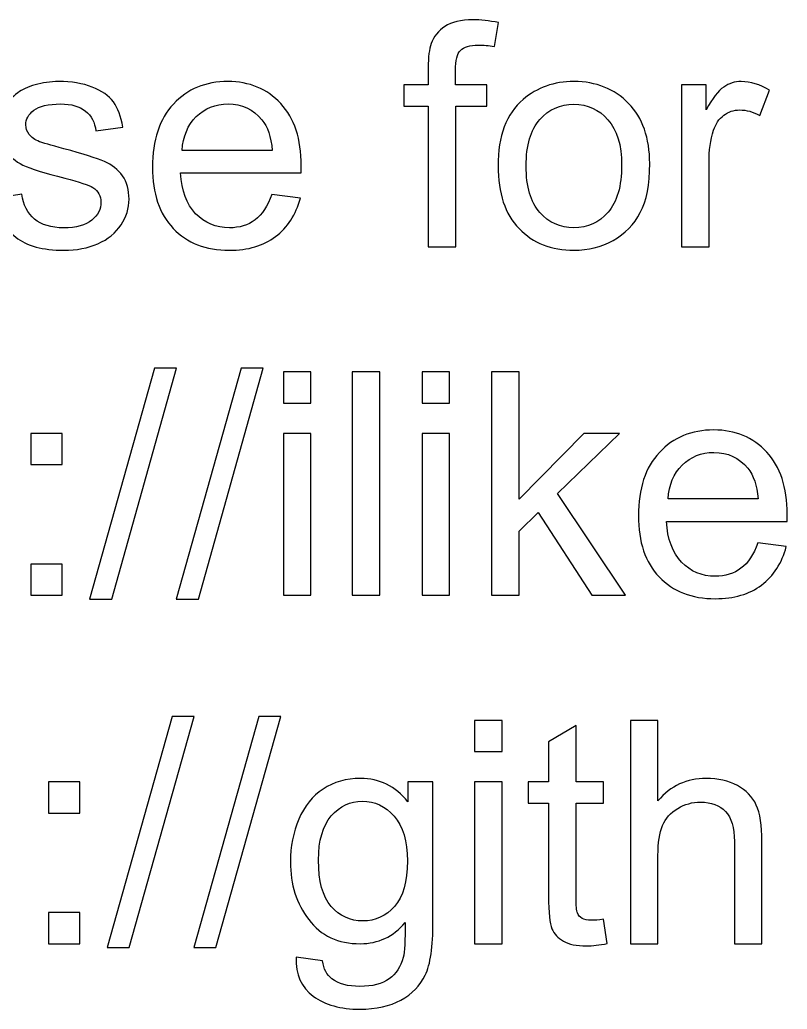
# Model space of a CAD drawing. Header units: centimetres. Extents: x -47.1 to 22.8, y -13.1 to 39.9.
# Drawn here: x -36.62 to -32.45, y 34.52 to 39.89 of the extents above; entities that cross this region are included whole.
import ezdxf

# ---------------------------------------------------------------- set-up
doc = ezdxf.new("R2010")
doc.units = ezdxf.units.CM
doc.header["$MEASUREMENT"] = 0
doc.layers.add('Layer 1', color=7, linetype='Continuous')

msp = doc.modelspace()

# ---------------------------------------------------------------- linework, layer by layer
at = {"layer": 'Layer 1', "color": 105}
for points, knots in [([(-34.4014, 38.65934), (-34.4014, 38.65934), (-34.4014, 39.42303), (-34.4014, 39.42303), (-34.4014, 39.42303), (-34.4014, 39.42303), (-34.53348, 39.42303), (-34.53348, 39.42303), (-34.53348, 39.42303), (-34.53348, 39.42303), (-34.53348, 39.53818), (-34.53348, 39.53818), (-34.53348, 39.53818), (-34.53348, 39.53818), (-34.4014, 39.53818), (-34.4014, 39.53818), (-34.4014, 39.53818), (-34.4014, 39.53818), (-34.4014, 39.63131), (-34.4014, 39.63131), (-34.4014, 39.63131), (-34.4014, 39.6903), (-34.39632, 39.73404), (-34.38588, 39.76254), (-34.38588, 39.76254), (-34.37148, 39.80093), (-34.34665, 39.83225), (-34.31052, 39.85624), (-34.31052, 39.85624), (-34.27468, 39.88023), (-34.22417, 39.89208), (-34.15925, 39.89208), (-34.15925, 39.89208), (-34.1172, 39.89208), (-34.07092, 39.887), (-34.02012, 39.87713), (-34.02012, 39.87713), (-34.02012, 39.87713), (-34.04241, 39.74674), (-34.04241, 39.74674), (-34.04241, 39.74674), (-34.07346, 39.7521), (-34.10253, 39.75492), (-34.13019, 39.75492), (-34.13019, 39.75492), (-34.17534, 39.75492), (-34.20723, 39.74533), (-34.22614, 39.72614), (-34.22614, 39.72614), (-34.24477, 39.70695), (-34.25408, 39.6711), (-34.25408, 39.61861), (-34.25408, 39.61861), (-34.25408, 39.61861), (-34.25408, 39.53818), (-34.25408, 39.53818), (-34.25408, 39.53818), (-34.25408, 39.53818), (-34.08305, 39.53818), (-34.08305, 39.53818), (-34.08305, 39.53818), (-34.08305, 39.53818), (-34.08305, 39.42303), (-34.08305, 39.42303), (-34.08305, 39.42303), (-34.08305, 39.42303), (-34.25239, 39.42303), (-34.25239, 39.42303), (-34.25239, 39.42303), (-34.25239, 39.42303), (-34.25239, 38.65934), (-34.25239, 38.65934), (-34.25239, 38.65934), (-34.25239, 38.65934), (-34.4014, 38.65934), (-34.4014, 38.65934)], [0, 0, 0, 0, 0.05, 0.05, 0.05, 0.05, 0.1, 0.1, 0.1, 0.1, 0.15, 0.15, 0.15, 0.15, 0.2, 0.2, 0.2, 0.2, 0.25, 0.25, 0.25, 0.25, 0.3, 0.3, 0.3, 0.3, 0.35, 0.35, 0.35, 0.35, 0.4, 0.4, 0.4, 0.4, 0.45, 0.45, 0.45, 0.45, 0.5, 0.5, 0.5, 0.5, 0.55, 0.55, 0.55, 0.55, 0.6, 0.6, 0.6, 0.6, 0.65, 0.65, 0.65, 0.65, 0.7, 0.7, 0.7, 0.7, 0.75, 0.75, 0.75, 0.75, 0.8, 0.8, 0.8, 0.8, 0.85, 0.85, 0.85, 0.85, 0.9, 0.9, 0.9, 0.9, 1, 1, 1, 1]), ([(-36.75513, 38.92181), (-36.75513, 38.92181), (-36.60781, 38.94551), (-36.60781, 38.94551), (-36.60781, 38.94551), (-36.59962, 38.88653), (-36.57648, 38.84137), (-36.53866, 38.80976), (-36.53866, 38.80976), (-36.50085, 38.77844), (-36.44779, 38.76263), (-36.38005, 38.76263), (-36.38005, 38.76263), (-36.31147, 38.76263), (-36.26067, 38.77646), (-36.22737, 38.8044), (-36.22737, 38.8044), (-36.19435, 38.83206), (-36.1777, 38.8648), (-36.1777, 38.90233), (-36.1777, 38.90233), (-36.1777, 38.93592), (-36.19266, 38.96245), (-36.22229, 38.98164), (-36.22229, 38.98164), (-36.24318, 38.9949), (-36.29398, 39.01155), (-36.37469, 39.03215), (-36.37469, 39.03215), (-36.48363, 39.05953), (-36.55898, 39.08324), (-36.60132, 39.10327), (-36.60132, 39.10327), (-36.64337, 39.12359), (-36.67526, 39.15125), (-36.69699, 39.18681), (-36.69699, 39.18681), (-36.71872, 39.22209), (-36.72973, 39.26132), (-36.72973, 39.30422), (-36.72973, 39.30422), (-36.72973, 39.34345), (-36.7207, 39.37957), (-36.70292, 39.41287), (-36.70292, 39.41287), (-36.68485, 39.44617), (-36.66058, 39.47383), (-36.62982, 39.49585), (-36.62982, 39.49585), (-36.60668, 39.51278), (-36.57507, 39.52717), (-36.53528, 39.53902), (-36.53528, 39.53902), (-36.4952, 39.55088), (-36.45259, 39.5568), (-36.40687, 39.5568), (-36.40687, 39.5568), (-36.338, 39.5568), (-36.27761, 39.54693), (-36.22568, 39.52689), (-36.22568, 39.52689), (-36.17347, 39.50713), (-36.13509, 39.48004), (-36.11025, 39.44617), (-36.11025, 39.44617), (-36.0857, 39.41203), (-36.06848, 39.36659), (-36.05917, 39.30958), (-36.05917, 39.30958), (-36.05917, 39.30958), (-36.20479, 39.28926), (-36.20479, 39.28926), (-36.20479, 39.28926), (-36.21129, 39.33498), (-36.23048, 39.37082), (-36.26209, 39.3965), (-36.26209, 39.3965), (-36.29369, 39.42219), (-36.33829, 39.43489), (-36.39614, 39.43489), (-36.39614, 39.43489), (-36.46416, 39.43489), (-36.51298, 39.4236), (-36.54205, 39.40102), (-36.54205, 39.40102), (-36.57112, 39.37844), (-36.58579, 39.35191), (-36.58579, 39.32171), (-36.58579, 39.32171), (-36.58579, 39.30252), (-36.57987, 39.28503), (-36.56773, 39.2695), (-36.56773, 39.2695), (-36.5556, 39.2537), (-36.53669, 39.24043), (-36.51072, 39.22999), (-36.51072, 39.22999), (-36.49577, 39.22435), (-36.4523, 39.21165), (-36.37949, 39.19189), (-36.37949, 39.19189), (-36.2745, 39.16395), (-36.20113, 39.14081), (-36.15936, 39.12303), (-36.15936, 39.12303), (-36.11759, 39.10525), (-36.08485, 39.079), (-36.06114, 39.04514), (-36.06114, 39.04514), (-36.03715, 39.01099), (-36.0253, 38.96865), (-36.0253, 38.91786), (-36.0253, 38.91786), (-36.0253, 38.86847), (-36.03969, 38.8219), (-36.06876, 38.77816), (-36.06876, 38.77816), (-36.09783, 38.73441), (-36.1396, 38.70054), (-36.19407, 38.67656), (-36.19407, 38.67656), (-36.24882, 38.65257), (-36.31063, 38.64071), (-36.37949, 38.64071), (-36.37949, 38.64071), (-36.49351, 38.64071), (-36.58071, 38.66442), (-36.64054, 38.71155), (-36.64054, 38.71155), (-36.70038, 38.75896), (-36.73848, 38.82896), (-36.75513, 38.92181)], [0, 0, 0, 0, 0.0294118, 0.0294118, 0.0294118, 0.0294118, 0.0588235, 0.0588235, 0.0588235, 0.0588235, 0.0882353, 0.0882353, 0.0882353, 0.0882353, 0.1176471, 0.1176471, 0.1176471, 0.1176471, 0.1470588, 0.1470588, 0.1470588, 0.1470588, 0.1764706, 0.1764706, 0.1764706, 0.1764706, 0.2058824, 0.2058824, 0.2058824, 0.2058824, 0.2352941, 0.2352941, 0.2352941, 0.2352941, 0.2647059, 0.2647059, 0.2647059, 0.2647059, 0.2941176, 0.2941176, 0.2941176, 0.2941176, 0.3235294, 0.3235294, 0.3235294, 0.3235294, 0.3529412, 0.3529412, 0.3529412, 0.3529412, 0.3823529, 0.3823529, 0.3823529, 0.3823529, 0.4117647, 0.4117647, 0.4117647, 0.4117647, 0.4411765, 0.4411765, 0.4411765, 0.4411765, 0.4705882, 0.4705882, 0.4705882, 0.4705882, 0.5, 0.5, 0.5, 0.5, 0.5294118, 0.5294118, 0.5294118, 0.5294118, 0.5588235, 0.5588235, 0.5588235, 0.5588235, 0.5882353, 0.5882353, 0.5882353, 0.5882353, 0.6176471, 0.6176471, 0.6176471, 0.6176471, 0.6470588, 0.6470588, 0.6470588, 0.6470588, 0.6764706, 0.6764706, 0.6764706, 0.6764706, 0.7058824, 0.7058824, 0.7058824, 0.7058824, 0.7352941, 0.7352941, 0.7352941, 0.7352941, 0.7647059, 0.7647059, 0.7647059, 0.7647059, 0.7941176, 0.7941176, 0.7941176, 0.7941176, 0.8235294, 0.8235294, 0.8235294, 0.8235294, 0.8529412, 0.8529412, 0.8529412, 0.8529412, 0.8823529, 0.8823529, 0.8823529, 0.8823529, 0.9117647, 0.9117647, 0.9117647, 0.9117647, 0.9411765, 0.9411765, 0.9411765, 0.9411765, 1, 1, 1, 1]), ([(-35.24975, 38.94382), (-35.24975, 38.94382), (-35.09566, 38.9235), (-35.09566, 38.9235), (-35.09566, 38.9235), (-35.11965, 38.83404), (-35.16452, 38.76433), (-35.23, 38.71494), (-35.23, 38.71494), (-35.29547, 38.66555), (-35.37901, 38.64071), (-35.48089, 38.64071), (-35.48089, 38.64071), (-35.60902, 38.64071), (-35.71062, 38.68022), (-35.78569, 38.75925), (-35.78569, 38.75925), (-35.86076, 38.83799), (-35.8983, 38.9489), (-35.8983, 39.09142), (-35.8983, 39.09142), (-35.8983, 39.23874), (-35.86048, 39.35332), (-35.78456, 39.4346), (-35.78456, 39.4346), (-35.70864, 39.51617), (-35.61015, 39.5568), (-35.48908, 39.5568), (-35.48908, 39.5568), (-35.37195, 39.5568), (-35.27628, 39.51701), (-35.20206, 39.43714), (-35.20206, 39.43714), (-35.12783, 39.35727), (-35.09058, 39.24495), (-35.09058, 39.10017), (-35.09058, 39.10017), (-35.09058, 39.09142), (-35.09086, 39.07816), (-35.09143, 39.06066), (-35.09143, 39.06066), (-35.09143, 39.06066), (-35.7459, 39.06066), (-35.7459, 39.06066), (-35.7459, 39.06066), (-35.74025, 38.96442), (-35.71316, 38.89048), (-35.66405, 38.8394), (-35.66405, 38.8394), (-35.61523, 38.78832), (-35.55399, 38.76263), (-35.48089, 38.76263), (-35.48089, 38.76263), (-35.42642, 38.76263), (-35.37986, 38.77703), (-35.34147, 38.80581), (-35.34147, 38.80581), (-35.30281, 38.8346), (-35.27233, 38.8806), (-35.24975, 38.94382)], [0, 0, 0, 0, 0.0625, 0.0625, 0.0625, 0.0625, 0.125, 0.125, 0.125, 0.125, 0.1875, 0.1875, 0.1875, 0.1875, 0.25, 0.25, 0.25, 0.25, 0.3125, 0.3125, 0.3125, 0.3125, 0.375, 0.375, 0.375, 0.375, 0.4375, 0.4375, 0.4375, 0.4375, 0.5, 0.5, 0.5, 0.5, 0.5625, 0.5625, 0.5625, 0.5625, 0.625, 0.625, 0.625, 0.625, 0.6875, 0.6875, 0.6875, 0.6875, 0.75, 0.75, 0.75, 0.75, 0.8125, 0.8125, 0.8125, 0.8125, 0.875, 0.875, 0.875, 0.875, 1, 1, 1, 1]), ([(-34.02238, 39.09876), (-34.02238, 39.26104), (-33.97722, 39.38126), (-33.88663, 39.45944), (-33.88663, 39.45944), (-33.81128, 39.52435), (-33.71899, 39.5568), (-33.61034, 39.5568), (-33.61034, 39.5568), (-33.48983, 39.5568), (-33.39105, 39.51729), (-33.31429, 39.43827), (-33.31429, 39.43827), (-33.2378, 39.35953), (-33.19942, 39.25031), (-33.19942, 39.11118), (-33.19942, 39.11118), (-33.19942, 38.99829), (-33.21636, 38.90967), (-33.25022, 38.84504), (-33.25022, 38.84504), (-33.28409, 38.78041), (-33.33348, 38.73018), (-33.39839, 38.69434), (-33.39839, 38.69434), (-33.46302, 38.65849), (-33.53385, 38.64071), (-33.61034, 38.64071), (-33.61034, 38.64071), (-33.73339, 38.64071), (-33.83273, 38.67994), (-33.90864, 38.75868), (-33.90864, 38.75868), (-33.98456, 38.83742), (-34.02238, 38.95087), (-34.02238, 39.09876)], [0, 0, 0, 0, 0.1, 0.1, 0.1, 0.1, 0.2, 0.2, 0.2, 0.2, 0.3, 0.3, 0.3, 0.3, 0.4, 0.4, 0.4, 0.4, 0.5, 0.5, 0.5, 0.5, 0.6, 0.6, 0.6, 0.6, 0.7, 0.7, 0.7, 0.7, 0.8, 0.8, 0.8, 0.8, 1, 1, 1, 1]), ([(-33.02642, 38.65934), (-33.02642, 38.65934), (-33.02642, 39.53818), (-33.02642, 39.53818), (-33.02642, 39.53818), (-33.02642, 39.53818), (-32.89265, 39.53818), (-32.89265, 39.53818), (-32.89265, 39.53818), (-32.89265, 39.53818), (-32.89265, 39.40356), (-32.89265, 39.40356), (-32.89265, 39.40356), (-32.8585, 39.46593), (-32.82689, 39.50713), (-32.79782, 39.52689), (-32.79782, 39.52689), (-32.76876, 39.54693), (-32.73686, 39.5568), (-32.70215, 39.5568), (-32.70215, 39.5568), (-32.65192, 39.5568), (-32.60083, 39.541), (-32.5489, 39.50967), (-32.5489, 39.50967), (-32.5489, 39.50967), (-32.60196, 39.37223), (-32.60196, 39.37223), (-32.60196, 39.37223), (-32.63809, 39.39255), (-32.67421, 39.40271), (-32.71034, 39.40271), (-32.71034, 39.40271), (-32.74279, 39.40271), (-32.77186, 39.39283), (-32.79754, 39.37336), (-32.79754, 39.37336), (-32.82322, 39.35389), (-32.84157, 39.32679), (-32.85257, 39.29208), (-32.85257, 39.29208), (-32.86923, 39.23931), (-32.87741, 39.18145), (-32.87741, 39.11851), (-32.87741, 39.11851), (-32.87741, 39.11851), (-32.87741, 38.65934), (-32.87741, 38.65934), (-32.87741, 38.65934), (-32.87741, 38.65934), (-33.02642, 38.65934), (-33.02642, 38.65934)], [0, 0, 0, 0, 0.0714286, 0.0714286, 0.0714286, 0.0714286, 0.1428571, 0.1428571, 0.1428571, 0.1428571, 0.2142857, 0.2142857, 0.2142857, 0.2142857, 0.2857143, 0.2857143, 0.2857143, 0.2857143, 0.3571429, 0.3571429, 0.3571429, 0.3571429, 0.4285714, 0.4285714, 0.4285714, 0.4285714, 0.5, 0.5, 0.5, 0.5, 0.5714286, 0.5714286, 0.5714286, 0.5714286, 0.6428571, 0.6428571, 0.6428571, 0.6428571, 0.7142857, 0.7142857, 0.7142857, 0.7142857, 0.7857143, 0.7857143, 0.7857143, 0.7857143, 0.8571429, 0.8571429, 0.8571429, 0.8571429, 1, 1, 1, 1]), ([(-35.73743, 39.18258), (-35.73743, 39.18258), (-35.24806, 39.18258), (-35.24806, 39.18258), (-35.24806, 39.18258), (-35.25455, 39.25652), (-35.27346, 39.31184), (-35.30422, 39.34881), (-35.30422, 39.34881), (-35.35135, 39.4061), (-35.41288, 39.43489), (-35.48823, 39.43489), (-35.48823, 39.43489), (-35.55653, 39.43489), (-35.61382, 39.41203), (-35.66038, 39.36631), (-35.66038, 39.36631), (-35.70667, 39.32059), (-35.73235, 39.25934), (-35.73743, 39.18258)], [0, 0, 0, 0, 0.1666667, 0.1666667, 0.1666667, 0.1666667, 0.3333333, 0.3333333, 0.3333333, 0.3333333, 0.5, 0.5, 0.5, 0.5, 0.6666667, 0.6666667, 0.6666667, 0.6666667, 1, 1, 1, 1]), ([(-33.86998, 39.09848), (-33.86998, 38.98615), (-33.84543, 38.90205), (-33.79632, 38.84645), (-33.79632, 38.84645), (-33.74693, 38.79057), (-33.68513, 38.76263), (-33.61034, 38.76263), (-33.61034, 38.76263), (-33.53639, 38.76263), (-33.47487, 38.79057), (-33.42548, 38.84674), (-33.42548, 38.84674), (-33.37637, 38.9029), (-33.35182, 38.98841), (-33.35182, 39.10327), (-33.35182, 39.10327), (-33.35182, 39.21165), (-33.37666, 39.29377), (-33.42605, 39.34937), (-33.42605, 39.34937), (-33.47543, 39.40525), (-33.53696, 39.43319), (-33.61034, 39.43319), (-33.61034, 39.43319), (-33.68513, 39.43319), (-33.74693, 39.40553), (-33.79632, 39.34994), (-33.79632, 39.34994), (-33.84543, 39.29434), (-33.86998, 39.21052), (-33.86998, 39.09848)], [0, 0, 0, 0, 0.1111111, 0.1111111, 0.1111111, 0.1111111, 0.2222222, 0.2222222, 0.2222222, 0.2222222, 0.3333333, 0.3333333, 0.3333333, 0.3333333, 0.4444444, 0.4444444, 0.4444444, 0.4444444, 0.5555556, 0.5555556, 0.5555556, 0.5555556, 0.6666667, 0.6666667, 0.6666667, 0.6666667, 0.7777778, 0.7777778, 0.7777778, 0.7777778, 1, 1, 1, 1]), ([(-36.23954, 36.74729), (-36.23954, 36.74729), (-35.88733, 38.00035), (-35.88733, 38.00035), (-35.88733, 38.00035), (-35.88733, 38.00035), (-35.76738, 38.00035), (-35.76738, 38.00035), (-35.76738, 38.00035), (-35.76738, 38.00035), (-36.1196, 36.74729), (-36.1196, 36.74729), (-36.1196, 36.74729), (-36.1196, 36.74729), (-36.23954, 36.74729), (-36.23954, 36.74729)], [0, 0, 0, 0, 0.2, 0.2, 0.2, 0.2, 0.4, 0.4, 0.4, 0.4, 0.6, 0.6, 0.6, 0.6, 1, 1, 1, 1]), ([(-35.76908, 36.74729), (-35.76908, 36.74729), (-35.41687, 38.00035), (-35.41687, 38.00035), (-35.41687, 38.00035), (-35.41687, 38.00035), (-35.29692, 38.00035), (-35.29692, 38.00035), (-35.29692, 38.00035), (-35.29692, 38.00035), (-35.64914, 36.74729), (-35.64914, 36.74729), (-35.64914, 36.74729), (-35.64914, 36.74729), (-35.76908, 36.74729), (-35.76908, 36.74729)], [0, 0, 0, 0, 0.2, 0.2, 0.2, 0.2, 0.4, 0.4, 0.4, 0.4, 0.6, 0.6, 0.6, 0.6, 1, 1, 1, 1]), ([(-35.18686, 37.8107), (-35.18686, 37.8107), (-35.18686, 37.98003), (-35.18686, 37.98003), (-35.18686, 37.98003), (-35.18686, 37.98003), (-35.03785, 37.98003), (-35.03785, 37.98003), (-35.03785, 37.98003), (-35.03785, 37.98003), (-35.03785, 37.8107), (-35.03785, 37.8107), (-35.03785, 37.8107), (-35.03785, 37.8107), (-35.18686, 37.8107), (-35.18686, 37.8107)], [0, 0, 0, 0, 0.2, 0.2, 0.2, 0.2, 0.4, 0.4, 0.4, 0.4, 0.6, 0.6, 0.6, 0.6, 1, 1, 1, 1]), ([(-34.81405, 36.76761), (-34.81405, 36.76761), (-34.81405, 37.98003), (-34.81405, 37.98003), (-34.81405, 37.98003), (-34.81405, 37.98003), (-34.66503, 37.98003), (-34.66503, 37.98003), (-34.66503, 37.98003), (-34.66503, 37.98003), (-34.66503, 36.76761), (-34.66503, 36.76761), (-34.66503, 36.76761), (-34.66503, 36.76761), (-34.81405, 36.76761), (-34.81405, 36.76761)], [0, 0, 0, 0, 0.2, 0.2, 0.2, 0.2, 0.4, 0.4, 0.4, 0.4, 0.6, 0.6, 0.6, 0.6, 1, 1, 1, 1]), ([(-34.43446, 37.8107), (-34.43446, 37.8107), (-34.43446, 37.98003), (-34.43446, 37.98003), (-34.43446, 37.98003), (-34.43446, 37.98003), (-34.28545, 37.98003), (-34.28545, 37.98003), (-34.28545, 37.98003), (-34.28545, 37.98003), (-34.28545, 37.8107), (-34.28545, 37.8107), (-34.28545, 37.8107), (-34.28545, 37.8107), (-34.43446, 37.8107), (-34.43446, 37.8107)], [0, 0, 0, 0, 0.2, 0.2, 0.2, 0.2, 0.4, 0.4, 0.4, 0.4, 0.6, 0.6, 0.6, 0.6, 1, 1, 1, 1]), ([(-34.0577, 36.76761), (-34.0577, 36.76761), (-34.0577, 37.98003), (-34.0577, 37.98003), (-34.0577, 37.98003), (-34.0577, 37.98003), (-33.90868, 37.98003), (-33.90868, 37.98003), (-33.90868, 37.98003), (-33.90868, 37.98003), (-33.90868, 37.28944), (-33.90868, 37.28944), (-33.90868, 37.28944), (-33.90868, 37.28944), (-33.55647, 37.64645), (-33.55647, 37.64645), (-33.55647, 37.64645), (-33.55647, 37.64645), (-33.36399, 37.64645), (-33.36399, 37.64645), (-33.36399, 37.64645), (-33.36399, 37.64645), (-33.69927, 37.31992), (-33.69927, 37.31992), (-33.69927, 37.31992), (-33.69927, 37.31992), (-33.33013, 36.76761), (-33.33013, 36.76761), (-33.33013, 36.76761), (-33.33013, 36.76761), (-33.51357, 36.76761), (-33.51357, 36.76761), (-33.51357, 36.76761), (-33.51357, 36.76761), (-33.80539, 37.21662), (-33.80539, 37.21662), (-33.80539, 37.21662), (-33.80539, 37.21662), (-33.90868, 37.11615), (-33.90868, 37.11615), (-33.90868, 37.11615), (-33.90868, 37.11615), (-33.90868, 36.76761), (-33.90868, 36.76761), (-33.90868, 36.76761), (-33.90868, 36.76761), (-34.0577, 36.76761), (-34.0577, 36.76761)], [0, 0, 0, 0, 0.0769231, 0.0769231, 0.0769231, 0.0769231, 0.1538462, 0.1538462, 0.1538462, 0.1538462, 0.2307692, 0.2307692, 0.2307692, 0.2307692, 0.3076923, 0.3076923, 0.3076923, 0.3076923, 0.3846154, 0.3846154, 0.3846154, 0.3846154, 0.4615385, 0.4615385, 0.4615385, 0.4615385, 0.5384615, 0.5384615, 0.5384615, 0.5384615, 0.6153846, 0.6153846, 0.6153846, 0.6153846, 0.6923077, 0.6923077, 0.6923077, 0.6923077, 0.7692308, 0.7692308, 0.7692308, 0.7692308, 0.8461538, 0.8461538, 0.8461538, 0.8461538, 1, 1, 1, 1]), ([(-32.61215, 37.05209), (-32.61215, 37.05209), (-32.45806, 37.03177), (-32.45806, 37.03177), (-32.45806, 37.03177), (-32.48205, 36.94231), (-32.52692, 36.8726), (-32.5924, 36.82321), (-32.5924, 36.82321), (-32.65787, 36.77382), (-32.74141, 36.74898), (-32.84329, 36.74898), (-32.84329, 36.74898), (-32.97142, 36.74898), (-33.07302, 36.78849), (-33.14809, 36.86752), (-33.14809, 36.86752), (-33.22316, 36.94626), (-33.2607, 37.05717), (-33.2607, 37.19969), (-33.2607, 37.19969), (-33.2607, 37.34701), (-33.22288, 37.46159), (-33.14696, 37.54287), (-33.14696, 37.54287), (-33.07104, 37.62444), (-32.97255, 37.66507), (-32.85148, 37.66507), (-32.85148, 37.66507), (-32.73435, 37.66507), (-32.63868, 37.62528), (-32.56446, 37.54541), (-32.56446, 37.54541), (-32.49023, 37.46554), (-32.45298, 37.35322), (-32.45298, 37.20844), (-32.45298, 37.20844), (-32.45298, 37.19969), (-32.45326, 37.18643), (-32.45383, 37.16893), (-32.45383, 37.16893), (-32.45383, 37.16893), (-33.1083, 37.16893), (-33.1083, 37.16893), (-33.1083, 37.16893), (-33.10265, 37.07269), (-33.07556, 36.99875), (-33.02645, 36.94767), (-33.02645, 36.94767), (-32.97763, 36.89659), (-32.91639, 36.8709), (-32.84329, 36.8709), (-32.84329, 36.8709), (-32.78882, 36.8709), (-32.74226, 36.8853), (-32.70387, 36.91408), (-32.70387, 36.91408), (-32.66521, 36.94287), (-32.63473, 36.98887), (-32.61215, 37.05209)], [0, 0, 0, 0, 0.0625, 0.0625, 0.0625, 0.0625, 0.125, 0.125, 0.125, 0.125, 0.1875, 0.1875, 0.1875, 0.1875, 0.25, 0.25, 0.25, 0.25, 0.3125, 0.3125, 0.3125, 0.3125, 0.375, 0.375, 0.375, 0.375, 0.4375, 0.4375, 0.4375, 0.4375, 0.5, 0.5, 0.5, 0.5, 0.5625, 0.5625, 0.5625, 0.5625, 0.625, 0.625, 0.625, 0.625, 0.6875, 0.6875, 0.6875, 0.6875, 0.75, 0.75, 0.75, 0.75, 0.8125, 0.8125, 0.8125, 0.8125, 0.875, 0.875, 0.875, 0.875, 1, 1, 1, 1]), ([(-36.5576, 37.47712), (-36.5576, 37.47712), (-36.5576, 37.64645), (-36.5576, 37.64645), (-36.5576, 37.64645), (-36.5576, 37.64645), (-36.38827, 37.64645), (-36.38827, 37.64645), (-36.38827, 37.64645), (-36.38827, 37.64645), (-36.38827, 37.47712), (-36.38827, 37.47712), (-36.38827, 37.47712), (-36.38827, 37.47712), (-36.5576, 37.47712), (-36.5576, 37.47712)], [0, 0, 0, 0, 0.2, 0.2, 0.2, 0.2, 0.4, 0.4, 0.4, 0.4, 0.6, 0.6, 0.6, 0.6, 1, 1, 1, 1]), ([(-35.18686, 36.76761), (-35.18686, 36.76761), (-35.18686, 37.64645), (-35.18686, 37.64645), (-35.18686, 37.64645), (-35.18686, 37.64645), (-35.03785, 37.64645), (-35.03785, 37.64645), (-35.03785, 37.64645), (-35.03785, 37.64645), (-35.03785, 36.76761), (-35.03785, 36.76761), (-35.03785, 36.76761), (-35.03785, 36.76761), (-35.18686, 36.76761), (-35.18686, 36.76761)], [0, 0, 0, 0, 0.2, 0.2, 0.2, 0.2, 0.4, 0.4, 0.4, 0.4, 0.6, 0.6, 0.6, 0.6, 1, 1, 1, 1]), ([(-34.43446, 36.76761), (-34.43446, 36.76761), (-34.43446, 37.64645), (-34.43446, 37.64645), (-34.43446, 37.64645), (-34.43446, 37.64645), (-34.28545, 37.64645), (-34.28545, 37.64645), (-34.28545, 37.64645), (-34.28545, 37.64645), (-34.28545, 36.76761), (-34.28545, 36.76761), (-34.28545, 36.76761), (-34.28545, 36.76761), (-34.43446, 36.76761), (-34.43446, 36.76761)], [0, 0, 0, 0, 0.2, 0.2, 0.2, 0.2, 0.4, 0.4, 0.4, 0.4, 0.6, 0.6, 0.6, 0.6, 1, 1, 1, 1]), ([(-33.09983, 37.29085), (-33.09983, 37.29085), (-32.61046, 37.29085), (-32.61046, 37.29085), (-32.61046, 37.29085), (-32.61695, 37.36479), (-32.63586, 37.42011), (-32.66662, 37.45708), (-32.66662, 37.45708), (-32.71375, 37.51437), (-32.77528, 37.54316), (-32.85063, 37.54316), (-32.85063, 37.54316), (-32.91893, 37.54316), (-32.97622, 37.5203), (-33.02278, 37.47458), (-33.02278, 37.47458), (-33.06907, 37.42886), (-33.09475, 37.36761), (-33.09983, 37.29085)], [0, 0, 0, 0, 0.1666667, 0.1666667, 0.1666667, 0.1666667, 0.3333333, 0.3333333, 0.3333333, 0.3333333, 0.5, 0.5, 0.5, 0.5, 0.6666667, 0.6666667, 0.6666667, 0.6666667, 1, 1, 1, 1]), ([(-36.5576, 36.76761), (-36.5576, 36.76761), (-36.5576, 36.93694), (-36.5576, 36.93694), (-36.5576, 36.93694), (-36.5576, 36.93694), (-36.38827, 36.93694), (-36.38827, 36.93694), (-36.38827, 36.93694), (-36.38827, 36.93694), (-36.38827, 36.76761), (-36.38827, 36.76761), (-36.38827, 36.76761), (-36.38827, 36.76761), (-36.5576, 36.76761), (-36.5576, 36.76761)], [0, 0, 0, 0, 0.2, 0.2, 0.2, 0.2, 0.4, 0.4, 0.4, 0.4, 0.6, 0.6, 0.6, 0.6, 1, 1, 1, 1]), ([(-36.14444, 34.85556), (-36.14444, 34.85556), (-35.79223, 36.10862), (-35.79223, 36.10862), (-35.79223, 36.10862), (-35.79223, 36.10862), (-35.67228, 36.10862), (-35.67228, 36.10862), (-35.67228, 36.10862), (-35.67228, 36.10862), (-36.0245, 34.85556), (-36.0245, 34.85556), (-36.0245, 34.85556), (-36.0245, 34.85556), (-36.14444, 34.85556), (-36.14444, 34.85556)], [0, 0, 0, 0, 0.2, 0.2, 0.2, 0.2, 0.4, 0.4, 0.4, 0.4, 0.6, 0.6, 0.6, 0.6, 1, 1, 1, 1]), ([(-35.67398, 34.85556), (-35.67398, 34.85556), (-35.32177, 36.10862), (-35.32177, 36.10862), (-35.32177, 36.10862), (-35.32177, 36.10862), (-35.20182, 36.10862), (-35.20182, 36.10862), (-35.20182, 36.10862), (-35.20182, 36.10862), (-35.55404, 34.85556), (-35.55404, 34.85556), (-35.55404, 34.85556), (-35.55404, 34.85556), (-35.67398, 34.85556), (-35.67398, 34.85556)], [0, 0, 0, 0, 0.2, 0.2, 0.2, 0.2, 0.4, 0.4, 0.4, 0.4, 0.6, 0.6, 0.6, 0.6, 1, 1, 1, 1]), ([(-34.14999, 35.91897), (-34.14999, 35.91897), (-34.14999, 36.0883), (-34.14999, 36.0883), (-34.14999, 36.0883), (-34.14999, 36.0883), (-34.00098, 36.0883), (-34.00098, 36.0883), (-34.00098, 36.0883), (-34.00098, 36.0883), (-34.00098, 35.91897), (-34.00098, 35.91897), (-34.00098, 35.91897), (-34.00098, 35.91897), (-34.14999, 35.91897), (-34.14999, 35.91897)], [0, 0, 0, 0, 0.2, 0.2, 0.2, 0.2, 0.4, 0.4, 0.4, 0.4, 0.6, 0.6, 0.6, 0.6, 1, 1, 1, 1]), ([(-33.45036, 35.00881), (-33.45036, 35.00881), (-33.43004, 34.87729), (-33.43004, 34.87729), (-33.43004, 34.87729), (-33.47181, 34.86854), (-33.50935, 34.86403), (-33.54209, 34.86403), (-33.54209, 34.86403), (-33.59599, 34.86403), (-33.63776, 34.87249), (-33.66767, 34.88971), (-33.66767, 34.88971), (-33.69731, 34.90692), (-33.71819, 34.92922), (-33.73033, 34.95716), (-33.73033, 34.95716), (-33.74246, 34.9851), (-33.74839, 35.0438), (-33.74839, 35.13327), (-33.74839, 35.13327), (-33.74839, 35.13327), (-33.74839, 35.63957), (-33.74839, 35.63957), (-33.74839, 35.63957), (-33.74839, 35.63957), (-33.85846, 35.63957), (-33.85846, 35.63957), (-33.85846, 35.63957), (-33.85846, 35.63957), (-33.85846, 35.75472), (-33.85846, 35.75472), (-33.85846, 35.75472), (-33.85846, 35.75472), (-33.74839, 35.75472), (-33.74839, 35.75472), (-33.74839, 35.75472), (-33.74839, 35.75472), (-33.74839, 35.97203), (-33.74839, 35.97203), (-33.74839, 35.97203), (-33.74839, 35.97203), (-33.59938, 36.06149), (-33.59938, 36.06149), (-33.59938, 36.06149), (-33.59938, 36.06149), (-33.59938, 35.75472), (-33.59938, 35.75472), (-33.59938, 35.75472), (-33.59938, 35.75472), (-33.45036, 35.75472), (-33.45036, 35.75472), (-33.45036, 35.75472), (-33.45036, 35.75472), (-33.45036, 35.63957), (-33.45036, 35.63957), (-33.45036, 35.63957), (-33.45036, 35.63957), (-33.59938, 35.63957), (-33.59938, 35.63957), (-33.59938, 35.63957), (-33.59938, 35.63957), (-33.59938, 35.1248), (-33.59938, 35.1248), (-33.59938, 35.1248), (-33.59938, 35.08218), (-33.59684, 35.05481), (-33.59148, 35.04267), (-33.59148, 35.04267), (-33.5864, 35.03054), (-33.57793, 35.02094), (-33.56608, 35.0136), (-33.56608, 35.0136), (-33.55422, 35.00655), (-33.53729, 35.00288), (-33.51528, 35.00288), (-33.51528, 35.00288), (-33.49891, 35.00288), (-33.47718, 35.00486), (-33.45036, 35.00881)], [0, 0, 0, 0, 0.047619, 0.047619, 0.047619, 0.047619, 0.0952381, 0.0952381, 0.0952381, 0.0952381, 0.1428571, 0.1428571, 0.1428571, 0.1428571, 0.1904762, 0.1904762, 0.1904762, 0.1904762, 0.2380952, 0.2380952, 0.2380952, 0.2380952, 0.2857143, 0.2857143, 0.2857143, 0.2857143, 0.3333333, 0.3333333, 0.3333333, 0.3333333, 0.3809524, 0.3809524, 0.3809524, 0.3809524, 0.4285714, 0.4285714, 0.4285714, 0.4285714, 0.4761905, 0.4761905, 0.4761905, 0.4761905, 0.5238095, 0.5238095, 0.5238095, 0.5238095, 0.5714286, 0.5714286, 0.5714286, 0.5714286, 0.6190476, 0.6190476, 0.6190476, 0.6190476, 0.6666667, 0.6666667, 0.6666667, 0.6666667, 0.7142857, 0.7142857, 0.7142857, 0.7142857, 0.7619048, 0.7619048, 0.7619048, 0.7619048, 0.8095238, 0.8095238, 0.8095238, 0.8095238, 0.8571429, 0.8571429, 0.8571429, 0.8571429, 0.9047619, 0.9047619, 0.9047619, 0.9047619, 1, 1, 1, 1]), ([(-33.30333, 34.87588), (-33.30333, 34.87588), (-33.30333, 36.0883), (-33.30333, 36.0883), (-33.30333, 36.0883), (-33.30333, 36.0883), (-33.15432, 36.0883), (-33.15432, 36.0883), (-33.15432, 36.0883), (-33.15432, 36.0883), (-33.15432, 35.65199), (-33.15432, 35.65199), (-33.15432, 35.65199), (-33.08517, 35.73299), (-32.99797, 35.77334), (-32.89242, 35.77334), (-32.89242, 35.77334), (-32.82779, 35.77334), (-32.77162, 35.76064), (-32.72365, 35.73496), (-32.72365, 35.73496), (-32.67595, 35.70928), (-32.6418, 35.674), (-32.6212, 35.62885), (-32.6212, 35.62885), (-32.6006, 35.58369), (-32.59044, 35.51793), (-32.59044, 35.43214), (-32.59044, 35.43214), (-32.59044, 35.43214), (-32.59044, 34.87588), (-32.59044, 34.87588), (-32.59044, 34.87588), (-32.59044, 34.87588), (-32.73945, 34.87588), (-32.73945, 34.87588), (-32.73945, 34.87588), (-32.73945, 34.87588), (-32.73945, 35.43157), (-32.73945, 35.43157), (-32.73945, 35.43157), (-32.73945, 35.5058), (-32.75554, 35.55999), (-32.78743, 35.59385), (-32.78743, 35.59385), (-32.8196, 35.62772), (-32.86476, 35.64465), (-32.92346, 35.64465), (-32.92346, 35.64465), (-32.9672, 35.64465), (-33.00841, 35.63336), (-33.04707, 35.6105), (-33.04707, 35.6105), (-33.08574, 35.58764), (-33.11311, 35.5566), (-33.12976, 35.51737), (-33.12976, 35.51737), (-33.14613, 35.47842), (-33.15432, 35.42452), (-33.15432, 35.35566), (-33.15432, 35.35566), (-33.15432, 35.35566), (-33.15432, 34.87588), (-33.15432, 34.87588), (-33.15432, 34.87588), (-33.15432, 34.87588), (-33.30333, 34.87588), (-33.30333, 34.87588)], [0, 0, 0, 0, 0.0555556, 0.0555556, 0.0555556, 0.0555556, 0.1111111, 0.1111111, 0.1111111, 0.1111111, 0.1666667, 0.1666667, 0.1666667, 0.1666667, 0.2222222, 0.2222222, 0.2222222, 0.2222222, 0.2777778, 0.2777778, 0.2777778, 0.2777778, 0.3333333, 0.3333333, 0.3333333, 0.3333333, 0.3888889, 0.3888889, 0.3888889, 0.3888889, 0.4444444, 0.4444444, 0.4444444, 0.4444444, 0.5, 0.5, 0.5, 0.5, 0.5555556, 0.5555556, 0.5555556, 0.5555556, 0.6111111, 0.6111111, 0.6111111, 0.6111111, 0.6666667, 0.6666667, 0.6666667, 0.6666667, 0.7222222, 0.7222222, 0.7222222, 0.7222222, 0.7777778, 0.7777778, 0.7777778, 0.7777778, 0.8333333, 0.8333333, 0.8333333, 0.8333333, 0.8888889, 0.8888889, 0.8888889, 0.8888889, 1, 1, 1, 1]), ([(-36.4625, 35.58539), (-36.4625, 35.58539), (-36.4625, 35.75472), (-36.4625, 35.75472), (-36.4625, 35.75472), (-36.4625, 35.75472), (-36.29317, 35.75472), (-36.29317, 35.75472), (-36.29317, 35.75472), (-36.29317, 35.75472), (-36.29317, 35.58539), (-36.29317, 35.58539), (-36.29317, 35.58539), (-36.29317, 35.58539), (-36.4625, 35.58539), (-36.4625, 35.58539)], [0, 0, 0, 0, 0.2, 0.2, 0.2, 0.2, 0.4, 0.4, 0.4, 0.4, 0.6, 0.6, 0.6, 0.6, 1, 1, 1, 1]), ([(-35.11914, 34.80307), (-35.11914, 34.80307), (-34.9752, 34.78275), (-34.9752, 34.78275), (-34.9752, 34.78275), (-34.96928, 34.73816), (-34.95234, 34.7057), (-34.92468, 34.6851), (-34.92468, 34.6851), (-34.88771, 34.65772), (-34.8372, 34.64389), (-34.77313, 34.64389), (-34.77313, 34.64389), (-34.70427, 34.64389), (-34.65093, 34.65772), (-34.61339, 34.6851), (-34.61339, 34.6851), (-34.57586, 34.71247), (-34.55046, 34.75114), (-34.53719, 34.80053), (-34.53719, 34.80053), (-34.52957, 34.83072), (-34.52591, 34.89422), (-34.52647, 34.99103), (-34.52647, 34.99103), (-34.59166, 34.91426), (-34.67266, 34.87588), (-34.76975, 34.87588), (-34.76975, 34.87588), (-34.89054, 34.87588), (-34.98423, 34.91934), (-35.05027, 35.00655), (-35.05027, 35.00655), (-35.1166, 35.09347), (-35.14962, 35.19789), (-35.14962, 35.31953), (-35.14962, 35.31953), (-35.14962, 35.40335), (-35.13438, 35.48068), (-35.10418, 35.55152), (-35.10418, 35.55152), (-35.07398, 35.62236), (-35.02995, 35.67683), (-34.97238, 35.71549), (-34.97238, 35.71549), (-34.91481, 35.75415), (-34.84707, 35.77334), (-34.76918, 35.77334), (-34.76918, 35.77334), (-34.66561, 35.77334), (-34.58009, 35.73101), (-34.51292, 35.64635), (-34.51292, 35.64635), (-34.51292, 35.64635), (-34.51292, 35.75472), (-34.51292, 35.75472), (-34.51292, 35.75472), (-34.51292, 35.75472), (-34.37576, 35.75472), (-34.37576, 35.75472), (-34.37576, 35.75472), (-34.37576, 35.75472), (-34.37576, 34.99582), (-34.37576, 34.99582), (-34.37576, 34.99582), (-34.37576, 34.85895), (-34.38959, 34.76214), (-34.41753, 34.70514), (-34.41753, 34.70514), (-34.44519, 34.64813), (-34.4895, 34.60297), (-34.54961, 34.56995), (-34.54961, 34.56995), (-34.61001, 34.53693), (-34.68423, 34.52028), (-34.77229, 34.52028), (-34.77229, 34.52028), (-34.87699, 34.52028), (-34.96137, 34.54371), (-35.02572, 34.59084), (-35.02572, 34.59084), (-35.09035, 34.63768), (-35.12139, 34.70852), (-35.11914, 34.80307)], [0, 0, 0, 0, 0.0454545, 0.0454545, 0.0454545, 0.0454545, 0.0909091, 0.0909091, 0.0909091, 0.0909091, 0.1363636, 0.1363636, 0.1363636, 0.1363636, 0.1818182, 0.1818182, 0.1818182, 0.1818182, 0.2272727, 0.2272727, 0.2272727, 0.2272727, 0.2727273, 0.2727273, 0.2727273, 0.2727273, 0.3181818, 0.3181818, 0.3181818, 0.3181818, 0.3636364, 0.3636364, 0.3636364, 0.3636364, 0.4090909, 0.4090909, 0.4090909, 0.4090909, 0.4545455, 0.4545455, 0.4545455, 0.4545455, 0.5, 0.5, 0.5, 0.5, 0.5454545, 0.5454545, 0.5454545, 0.5454545, 0.5909091, 0.5909091, 0.5909091, 0.5909091, 0.6363636, 0.6363636, 0.6363636, 0.6363636, 0.6818182, 0.6818182, 0.6818182, 0.6818182, 0.7272727, 0.7272727, 0.7272727, 0.7272727, 0.7727273, 0.7727273, 0.7727273, 0.7727273, 0.8181818, 0.8181818, 0.8181818, 0.8181818, 0.8636364, 0.8636364, 0.8636364, 0.8636364, 0.9090909, 0.9090909, 0.9090909, 0.9090909, 1, 1, 1, 1]), ([(-34.14999, 34.87588), (-34.14999, 34.87588), (-34.14999, 35.75472), (-34.14999, 35.75472), (-34.14999, 35.75472), (-34.14999, 35.75472), (-34.00098, 35.75472), (-34.00098, 35.75472), (-34.00098, 35.75472), (-34.00098, 35.75472), (-34.00098, 34.87588), (-34.00098, 34.87588), (-34.00098, 34.87588), (-34.00098, 34.87588), (-34.14999, 34.87588), (-34.14999, 34.87588)], [0, 0, 0, 0, 0.2, 0.2, 0.2, 0.2, 0.4, 0.4, 0.4, 0.4, 0.6, 0.6, 0.6, 0.6, 1, 1, 1, 1]), ([(-34.99722, 35.33026), (-34.99722, 35.21539), (-34.97436, 35.13157), (-34.92864, 35.0788), (-34.92864, 35.0788), (-34.88263, 35.02602), (-34.82534, 34.99949), (-34.75648, 34.99949), (-34.75648, 34.99949), (-34.6879, 34.99949), (-34.63061, 35.02574), (-34.58404, 35.07823), (-34.58404, 35.07823), (-34.53776, 35.13073), (-34.51462, 35.21313), (-34.51462, 35.32546), (-34.51462, 35.32546), (-34.51462, 35.4327), (-34.53861, 35.5137), (-34.5863, 35.56817), (-34.5863, 35.56817), (-34.634, 35.62264), (-34.69157, 35.64973), (-34.75874, 35.64973), (-34.75874, 35.64973), (-34.82506, 35.64973), (-34.88122, 35.62292), (-34.92779, 35.5693), (-34.92779, 35.5693), (-34.97407, 35.51568), (-34.99722, 35.43609), (-34.99722, 35.33026)], [0, 0, 0, 0, 0.1111111, 0.1111111, 0.1111111, 0.1111111, 0.2222222, 0.2222222, 0.2222222, 0.2222222, 0.3333333, 0.3333333, 0.3333333, 0.3333333, 0.4444444, 0.4444444, 0.4444444, 0.4444444, 0.5555556, 0.5555556, 0.5555556, 0.5555556, 0.6666667, 0.6666667, 0.6666667, 0.6666667, 0.7777778, 0.7777778, 0.7777778, 0.7777778, 1, 1, 1, 1]), ([(-36.4625, 34.87588), (-36.4625, 34.87588), (-36.4625, 35.04521), (-36.4625, 35.04521), (-36.4625, 35.04521), (-36.4625, 35.04521), (-36.29317, 35.04521), (-36.29317, 35.04521), (-36.29317, 35.04521), (-36.29317, 35.04521), (-36.29317, 34.87588), (-36.29317, 34.87588), (-36.29317, 34.87588), (-36.29317, 34.87588), (-36.4625, 34.87588), (-36.4625, 34.87588)], [0, 0, 0, 0, 0.2, 0.2, 0.2, 0.2, 0.4, 0.4, 0.4, 0.4, 0.6, 0.6, 0.6, 0.6, 1, 1, 1, 1])]:
    msp.add_open_spline(points, degree=3, knots=knots, dxfattribs=at)

doc.saveas('drawing.dxf')
